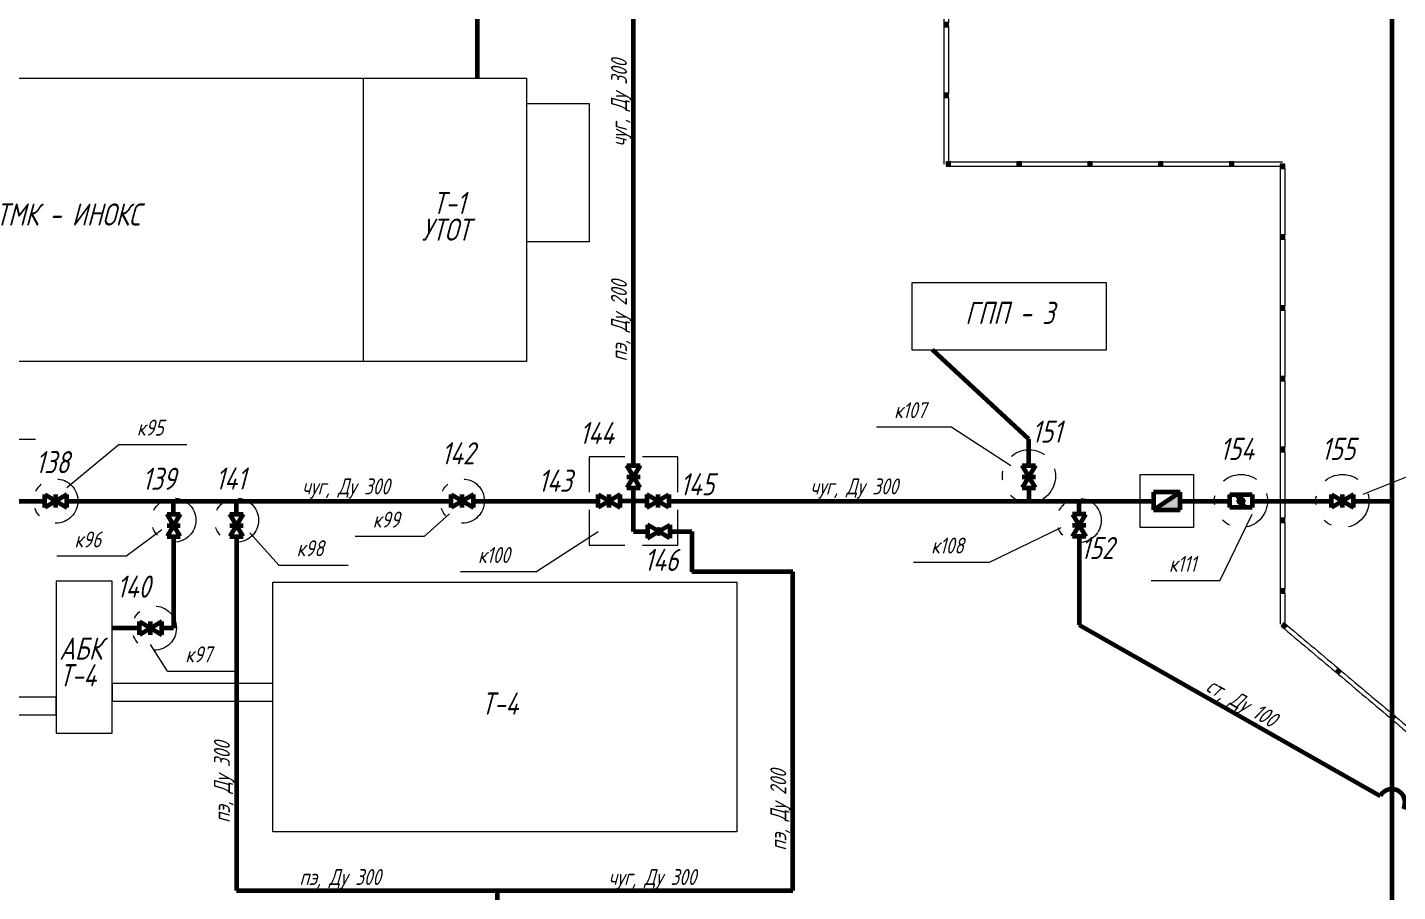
# Model space of a CAD drawing. Header units: millimetres. Extents: x 0 to 841, y 0 to 594.
# Drawn here: x 531.6 to 686.4, y 332.7 to 430.3 of the extents above; entities that cross this region are included whole.
import ezdxf

# ---------------------------------------------------------------- set-up
doc = ezdxf.new("R2010")
doc.units = ezdxf.units.MM
for name, pattern in [('K5LT32769', [0]), ('K5LT_BASIC', [0]), ('K5LT_CHAIN_LINE_WITH_2_POINTS', [12, 4, -2, 1, -2, 1, -2]), ('K5LT_DASHED', [6, 4, -2]), ('K5LT_THIN', [0])]:
    doc.linetypes.add(name, pattern=pattern)
doc.styles.add('KTEXTSTYLE', font='GOST_AU.SHX', dxfattribs={"width": 0.96, "height": 5})

# ---------------------------------------------------------------- blocks, each defined once
blk = doc.blocks.new('T2')
at = {"color": 7, "char_height": 2.5, "attachment_point": 1, "style": 'KTEXTSTYLE'}
for s, insert in [('\\H5.0;\\W1.000;\\Q15;\\Q15;\\W0.965;\\H2.50;АБК', (535.2, 361.41)), ('\\H5.0;\\W1.000;\\Q15;\\Q15;\\W0.965;\\H2.50;Т-4', (535.2, 358.39))]:
    blk.add_mtext(s, dxfattribs=dict(at, insert=insert))
blk = doc.blocks.new('T7')
at = {"color": 7, "char_height": 2.5, "attachment_point": 1, "style": 'KTEXTSTYLE'}
for s, insert in [('\\H5.0;\\W1.000;\\Q15;\\Q15;\\W0.965;\\H2.50; Т-1', (576.15, 411.75)), ('\\H5.0;\\W1.000;\\Q15;\\Q15;\\W0.965;\\H2.50;УТОТ', (576.15, 408.74))]:
    blk.add_mtext(s, dxfattribs=dict(at, insert=insert))
blk = doc.blocks.new('U9')
for points in [[(635.64, 462.4), (635.64, 462.9), (635.14, 462.9), (635.14, 462.4)], [(635.64, 454.4), (635.64, 454.9), (635.14, 454.9), (635.14, 454.4)], [(635.64, 446.4), (635.64, 446.9), (635.14, 446.9), (635.14, 446.4)], [(635.64, 438.4), (635.64, 438.9), (635.14, 438.9), (635.14, 438.4)], [(635.64, 430.4), (635.64, 430.9), (635.14, 430.9), (635.14, 430.4)], [(635.64, 422.4), (635.64, 422.9), (635.14, 422.9), (635.14, 422.4)]]:
    blk.add_hatch(color=7).paths.add_polyline_path(points)
at = {"color": 7, "linetype": 'K5LT32769', "lineweight": 18}
for p, q in [((635.14, 462.9), (635.14, 462.4)), ((635.64, 462.9), (635.14, 462.9)), ((635.64, 462.4), (635.64, 462.9)), ((635.14, 462.4), (635.64, 462.4)), ((635.14, 462.4), (635.14, 461.9)), ((635.14, 461.9), (635.14, 461.4)), ((635.14, 461.4), (635.14, 460.9)), ((635.64, 462.4), (635.64, 461.9)), ((635.64, 461.9), (635.64, 461.4)), ((635.64, 461.4), (635.64, 460.9)), ((635.14, 460.9), (635.14, 460.4)), ((635.14, 460.4), (635.14, 459.9)), ((635.14, 459.9), (635.14, 459.4)), ((635.64, 460.9), (635.64, 460.4)), ((635.64, 460.4), (635.64, 459.9)), ((635.64, 459.9), (635.64, 459.4)), ((635.14, 459.4), (635.14, 458.9)), ((635.14, 458.9), (635.14, 458.4)), ((635.14, 458.4), (635.14, 457.9)), ((635.64, 459.4), (635.64, 458.9)), ((635.64, 458.9), (635.64, 458.4)), ((635.64, 458.4), (635.64, 457.9)), ((635.14, 457.9), (635.14, 457.4)), ((635.14, 457.4), (635.14, 456.9)), ((635.14, 456.9), (635.14, 456.4)), ((635.64, 457.9), (635.64, 457.4)), ((635.64, 457.4), (635.64, 456.9)), ((635.64, 456.9), (635.64, 456.4)), ((635.14, 456.4), (635.14, 455.9)), ((635.14, 455.9), (635.14, 455.4)), ((635.14, 455.4), (635.14, 454.9)), ((635.64, 456.4), (635.64, 455.9)), ((635.64, 455.9), (635.64, 455.4)), ((635.64, 455.4), (635.64, 454.9)), ((635.14, 454.9), (635.14, 454.4)), ((635.64, 454.9), (635.14, 454.9)), ((635.14, 454.4), (635.64, 454.4)), ((635.14, 454.4), (635.14, 453.9)), ((635.14, 453.9), (635.14, 453.4)), ((635.64, 454.4), (635.64, 454.9)), ((635.64, 454.4), (635.64, 453.9)), ((635.64, 453.9), (635.64, 453.4)), ((635.14, 453.4), (635.14, 452.9)), ((635.14, 452.9), (635.14, 452.4)), ((635.14, 452.4), (635.14, 451.9)), ((635.64, 453.4), (635.64, 452.9)), ((635.64, 452.9), (635.64, 452.4)), ((635.64, 452.4), (635.64, 451.9)), ((635.14, 451.9), (635.14, 451.4)), ((635.14, 451.4), (635.14, 450.9)), ((635.14, 450.9), (635.14, 450.4)), ((635.64, 451.9), (635.64, 451.4)), ((635.64, 451.4), (635.64, 450.9)), ((635.64, 450.9), (635.64, 450.4)), ((635.14, 450.4), (635.14, 449.9)), ((635.14, 449.9), (635.14, 449.4)), ((635.14, 449.4), (635.14, 448.9)), ((635.64, 450.4), (635.64, 449.9)), ((635.64, 449.9), (635.64, 449.4)), ((635.64, 449.4), (635.64, 448.9)), ((635.14, 448.9), (635.14, 448.4)), ((635.14, 448.4), (635.14, 447.9)), ((635.14, 447.9), (635.14, 447.4)), ((635.14, 447.4), (635.14, 446.9)), ((635.64, 448.9), (635.64, 448.4)), ((635.64, 448.4), (635.64, 447.9)), ((635.64, 447.9), (635.64, 447.4)), ((635.64, 447.4), (635.64, 446.9)), ((635.14, 446.9), (635.14, 446.4)), ((635.64, 446.9), (635.14, 446.9)), ((635.14, 446.4), (635.64, 446.4)), ((635.14, 446.4), (635.14, 445.9)), ((635.14, 445.9), (635.14, 445.4)), ((635.64, 446.4), (635.64, 446.9)), ((635.64, 446.4), (635.64, 445.9)), ((635.64, 445.9), (635.64, 445.4)), ((635.14, 445.4), (635.14, 444.9)), ((635.14, 444.9), (635.14, 444.4)), ((635.14, 444.4), (635.14, 443.9)), ((635.64, 445.4), (635.64, 444.9)), ((635.64, 444.9), (635.64, 444.4)), ((635.64, 444.4), (635.64, 443.9)), ((635.14, 443.9), (635.14, 443.4)), ((635.14, 443.4), (635.14, 442.9)), ((635.14, 442.9), (635.14, 442.4)), ((635.64, 443.9), (635.64, 443.4)), ((635.64, 443.4), (635.64, 442.9)), ((635.64, 442.9), (635.64, 442.4)), ((635.14, 442.4), (635.14, 441.9)), ((635.14, 441.9), (635.14, 441.4)), ((635.14, 441.4), (635.14, 440.9)), ((635.64, 442.4), (635.64, 441.9)), ((635.64, 441.9), (635.64, 441.4)), ((635.64, 441.4), (635.64, 440.9)), ((635.14, 440.9), (635.14, 440.4)), ((635.14, 440.4), (635.14, 439.9)), ((635.14, 439.9), (635.14, 439.4)), ((635.64, 440.9), (635.64, 440.4)), ((635.64, 440.4), (635.64, 439.9)), ((635.64, 439.9), (635.64, 439.4)), ((635.14, 439.4), (635.14, 438.9)), ((635.14, 438.9), (635.14, 438.4)), ((635.64, 438.9), (635.14, 438.9)), ((635.14, 438.4), (635.64, 438.4)), ((635.14, 438.4), (635.14, 437.9)), ((635.64, 439.4), (635.64, 438.9)), ((635.64, 438.4), (635.64, 438.9)), ((635.64, 438.4), (635.64, 437.9)), ((635.14, 437.9), (635.14, 437.4)), ((635.14, 437.4), (635.14, 436.9)), ((635.14, 436.9), (635.14, 436.4)), ((635.64, 437.9), (635.64, 437.4)), ((635.64, 437.4), (635.64, 436.9)), ((635.64, 436.9), (635.64, 436.4)), ((635.14, 436.4), (635.14, 435.9)), ((635.14, 435.9), (635.14, 435.4)), ((635.14, 435.4), (635.14, 434.9)), ((635.64, 436.4), (635.64, 435.9)), ((635.64, 435.9), (635.64, 435.4)), ((635.64, 435.4), (635.64, 434.9)), ((635.14, 434.9), (635.14, 434.4)), ((635.14, 434.4), (635.14, 433.9)), ((635.14, 433.9), (635.14, 433.4)), ((635.64, 434.9), (635.64, 434.4)), ((635.64, 434.4), (635.64, 433.9)), ((635.64, 433.9), (635.64, 433.4)), ((635.14, 433.4), (635.14, 432.9)), ((635.14, 432.9), (635.14, 432.4)), ((635.14, 432.4), (635.14, 431.9)), ((635.14, 431.9), (635.14, 431.4)), ((635.64, 433.4), (635.64, 432.9)), ((635.64, 432.9), (635.64, 432.4)), ((635.64, 432.4), (635.64, 431.9)), ((635.64, 431.9), (635.64, 431.4)), ((635.14, 431.4), (635.14, 430.9)), ((635.14, 430.9), (635.14, 430.4)), ((635.64, 430.9), (635.14, 430.9)), ((635.14, 430.4), (635.64, 430.4)), ((635.14, 430.4), (635.14, 429.9)), ((635.64, 431.4), (635.64, 430.9)), ((635.64, 430.4), (635.64, 430.9)), ((635.64, 430.4), (635.64, 429.9)), ((635.14, 429.9), (635.14, 429.4)), ((635.14, 429.4), (635.14, 428.9)), ((635.14, 428.9), (635.14, 428.4)), ((635.64, 429.9), (635.64, 429.4)), ((635.64, 429.4), (635.64, 428.9)), ((635.64, 428.9), (635.64, 428.4)), ((635.14, 428.4), (635.14, 427.9)), ((635.14, 427.9), (635.14, 427.4)), ((635.14, 427.4), (635.14, 426.9)), ((635.64, 428.4), (635.64, 427.9)), ((635.64, 427.9), (635.64, 427.4)), ((635.64, 427.4), (635.64, 426.9)), ((635.14, 426.9), (635.14, 426.4)), ((635.14, 426.4), (635.14, 425.9)), ((635.14, 425.9), (635.14, 425.4)), ((635.64, 426.9), (635.64, 426.4)), ((635.64, 426.4), (635.64, 425.9)), ((635.64, 425.9), (635.64, 425.4)), ((635.14, 425.4), (635.14, 424.9)), ((635.14, 424.9), (635.14, 424.4)), ((635.14, 424.4), (635.14, 423.9)), ((635.64, 425.4), (635.64, 424.9)), ((635.64, 424.9), (635.64, 424.4)), ((635.64, 424.4), (635.64, 423.9)), ((635.14, 423.9), (635.14, 423.4)), ((635.14, 423.4), (635.14, 422.9)), ((635.14, 422.9), (635.14, 422.4)), ((635.64, 422.9), (635.14, 422.9)), ((635.64, 423.9), (635.64, 423.4)), ((635.64, 423.4), (635.64, 422.9)), ((635.64, 422.4), (635.64, 422.9)), ((635.14, 422.4), (635.64, 422.4)), ((635.14, 422.4), (635.14, 421.9)), ((635.14, 421.9), (635.14, 421.4)), ((635.14, 421.4), (635.14, 420.9)), ((635.64, 422.4), (635.64, 421.9)), ((635.64, 421.9), (635.64, 421.4)), ((635.64, 421.4), (635.64, 420.9)), ((635.14, 420.9), (635.14, 420.4)), ((635.14, 420.4), (635.14, 419.9)), ((635.14, 419.9), (635.14, 419.4)), ((635.64, 420.9), (635.64, 420.4)), ((635.64, 420.4), (635.64, 419.9)), ((635.64, 419.9), (635.64, 419.4)), ((635.14, 419.4), (635.14, 418.9)), ((635.14, 418.9), (635.14, 418.4)), ((635.14, 418.4), (635.14, 417.9)), ((635.64, 419.4), (635.64, 418.9)), ((635.64, 418.9), (635.64, 418.4)), ((635.64, 418.4), (635.64, 417.9)), ((635.14, 417.9), (635.14, 417.4)), ((635.14, 417.4), (635.14, 416.9)), ((635.14, 416.9), (635.14, 416.4)), ((635.64, 417.9), (635.64, 417.4)), ((635.64, 417.4), (635.64, 416.9)), ((635.64, 416.9), (635.64, 416.4)), ((635.14, 416.4), (635.14, 415.9)), ((635.14, 415.9), (635.14, 415.4)), ((635.14, 415.4), (635.14, 414.9)), ((635.64, 416.4), (635.64, 415.9)), ((635.64, 415.9), (635.64, 415.4)), ((635.64, 415.4), (635.64, 414.9))]:
    blk.add_line(p, q, dxfattribs=at)
blk = doc.blocks.new('U10')
for points in [[(635.89, 414.65), (635.89, 415.15), (635.39, 415.15), (635.39, 414.65)], [(643.89, 414.65), (643.89, 415.15), (643.39, 415.15), (643.39, 414.65)], [(651.89, 414.65), (651.89, 415.15), (651.39, 415.15), (651.39, 414.65)], [(659.89, 414.65), (659.89, 415.15), (659.39, 415.15), (659.39, 414.65)], [(667.89, 414.65), (667.89, 415.15), (667.39, 415.15), (667.39, 414.65)]]:
    blk.add_hatch(color=7).paths.add_polyline_path(points)
at = {"color": 7, "linetype": 'K5LT32769', "lineweight": 18}
for p, q in [((635.89, 415.15), (635.39, 415.15)), ((635.39, 415.15), (635.39, 414.65)), ((635.89, 414.65), (635.89, 415.15)), ((635.89, 415.15), (636.39, 415.15)), ((636.39, 415.15), (636.89, 415.15)), ((636.89, 415.15), (637.39, 415.15)), ((637.39, 415.15), (637.89, 415.15)), ((637.89, 415.15), (638.39, 415.15)), ((638.39, 415.15), (638.89, 415.15)), ((638.89, 415.15), (639.39, 415.15)), ((639.39, 415.15), (639.89, 415.15)), ((639.89, 415.15), (640.39, 415.15)), ((640.39, 415.15), (640.89, 415.15)), ((640.89, 415.15), (641.39, 415.15)), ((641.39, 415.15), (641.89, 415.15)), ((641.89, 415.15), (642.39, 415.15)), ((642.39, 415.15), (642.89, 415.15)), ((642.89, 415.15), (643.39, 415.15)), ((643.89, 415.15), (643.39, 415.15)), ((643.39, 415.15), (643.39, 414.65)), ((643.89, 414.65), (643.89, 415.15)), ((643.89, 415.15), (644.39, 415.15)), ((644.39, 415.15), (644.89, 415.15)), ((644.89, 415.15), (645.39, 415.15)), ((645.39, 415.15), (645.89, 415.15)), ((645.89, 415.15), (646.39, 415.15)), ((646.39, 415.15), (646.89, 415.15)), ((646.89, 415.15), (647.39, 415.15)), ((647.39, 415.15), (647.89, 415.15)), ((647.89, 415.15), (648.39, 415.15)), ((648.39, 415.15), (648.89, 415.15)), ((648.89, 415.15), (649.39, 415.15)), ((649.39, 415.15), (649.89, 415.15)), ((649.89, 415.15), (650.39, 415.15)), ((650.39, 415.15), (650.89, 415.15)), ((650.89, 415.15), (651.39, 415.15)), ((651.89, 415.15), (651.39, 415.15)), ((651.39, 415.15), (651.39, 414.65)), ((651.89, 414.65), (651.89, 415.15)), ((651.89, 415.15), (652.39, 415.15)), ((652.39, 415.15), (652.89, 415.15)), ((652.89, 415.15), (653.39, 415.15)), ((653.39, 415.15), (653.89, 415.15)), ((653.89, 415.15), (654.39, 415.15)), ((654.39, 415.15), (654.89, 415.15)), ((654.89, 415.15), (655.39, 415.15)), ((655.39, 415.15), (655.89, 415.15)), ((655.89, 415.15), (656.39, 415.15)), ((656.39, 415.15), (656.89, 415.15)), ((656.89, 415.15), (657.39, 415.15)), ((657.39, 415.15), (657.89, 415.15)), ((657.89, 415.15), (658.39, 415.15)), ((658.39, 415.15), (658.89, 415.15)), ((658.89, 415.15), (659.39, 415.15)), ((659.89, 415.15), (659.39, 415.15)), ((659.39, 415.15), (659.39, 414.65)), ((659.89, 414.65), (659.89, 415.15)), ((659.89, 415.15), (660.39, 415.15)), ((660.39, 415.15), (660.89, 415.15)), ((660.89, 415.15), (661.39, 415.15)), ((661.39, 415.15), (661.89, 415.15)), ((661.89, 415.15), (662.39, 415.15)), ((662.39, 415.15), (662.89, 415.15)), ((662.89, 415.15), (663.39, 415.15)), ((663.39, 415.15), (663.89, 415.15)), ((663.89, 415.15), (664.39, 415.15)), ((664.39, 415.15), (664.89, 415.15)), ((664.89, 415.15), (665.39, 415.15)), ((665.39, 415.15), (665.89, 415.15)), ((665.89, 415.15), (666.39, 415.15)), ((666.39, 415.15), (666.89, 415.15)), ((666.89, 415.15), (667.39, 415.15)), ((667.89, 415.15), (667.39, 415.15)), ((667.39, 415.15), (667.39, 414.65)), ((667.89, 414.65), (667.89, 415.15)), ((667.89, 415.15), (668.39, 415.15)), ((668.39, 415.15), (668.89, 415.15)), ((668.89, 415.15), (669.39, 415.15)), ((669.39, 415.15), (669.89, 415.15)), ((669.89, 415.15), (670.39, 415.15)), ((670.39, 415.15), (670.89, 415.15)), ((670.89, 415.15), (671.39, 415.15)), ((671.39, 415.15), (671.89, 415.15)), ((671.89, 415.15), (672.39, 415.15)), ((672.39, 415.15), (672.89, 415.15)), ((672.89, 415.15), (673.39, 415.15)), ((635.39, 414.65), (635.89, 414.65)), ((635.89, 414.65), (636.39, 414.65)), ((636.39, 414.65), (636.89, 414.65)), ((636.89, 414.65), (637.39, 414.65)), ((637.39, 414.65), (637.89, 414.65)), ((637.89, 414.65), (638.39, 414.65)), ((638.39, 414.65), (638.89, 414.65)), ((638.89, 414.65), (639.39, 414.65)), ((639.39, 414.65), (639.89, 414.65)), ((639.89, 414.65), (640.39, 414.65)), ((640.39, 414.65), (640.89, 414.65)), ((640.89, 414.65), (641.39, 414.65)), ((641.39, 414.65), (641.89, 414.65)), ((641.89, 414.65), (642.39, 414.65)), ((642.39, 414.65), (642.89, 414.65)), ((642.89, 414.65), (643.39, 414.65)), ((643.39, 414.65), (643.89, 414.65)), ((643.89, 414.65), (644.39, 414.65)), ((644.39, 414.65), (644.89, 414.65)), ((644.89, 414.65), (645.39, 414.65)), ((645.39, 414.65), (645.89, 414.65)), ((645.89, 414.65), (646.39, 414.65)), ((646.39, 414.65), (646.89, 414.65)), ((646.89, 414.65), (647.39, 414.65)), ((647.39, 414.65), (647.89, 414.65)), ((647.89, 414.65), (648.39, 414.65)), ((648.39, 414.65), (648.89, 414.65)), ((648.89, 414.65), (649.39, 414.65)), ((649.39, 414.65), (649.89, 414.65)), ((649.89, 414.65), (650.39, 414.65)), ((650.39, 414.65), (650.89, 414.65)), ((650.89, 414.65), (651.39, 414.65)), ((651.39, 414.65), (651.89, 414.65)), ((651.89, 414.65), (652.39, 414.65)), ((652.39, 414.65), (652.89, 414.65)), ((652.89, 414.65), (653.39, 414.65)), ((653.39, 414.65), (653.89, 414.65)), ((653.89, 414.65), (654.39, 414.65)), ((654.39, 414.65), (654.89, 414.65)), ((654.89, 414.65), (655.39, 414.65)), ((655.39, 414.65), (655.89, 414.65)), ((655.89, 414.65), (656.39, 414.65)), ((656.39, 414.65), (656.89, 414.65)), ((656.89, 414.65), (657.39, 414.65)), ((657.39, 414.65), (657.89, 414.65)), ((657.89, 414.65), (658.39, 414.65)), ((658.39, 414.65), (658.89, 414.65)), ((658.89, 414.65), (659.39, 414.65)), ((659.39, 414.65), (659.89, 414.65)), ((659.89, 414.65), (660.39, 414.65)), ((660.39, 414.65), (660.89, 414.65)), ((660.89, 414.65), (661.39, 414.65)), ((661.39, 414.65), (661.89, 414.65)), ((661.89, 414.65), (662.39, 414.65)), ((662.39, 414.65), (662.89, 414.65)), ((662.89, 414.65), (663.39, 414.65)), ((663.39, 414.65), (663.89, 414.65)), ((663.89, 414.65), (664.39, 414.65)), ((664.39, 414.65), (664.89, 414.65)), ((664.89, 414.65), (665.39, 414.65)), ((665.39, 414.65), (665.89, 414.65)), ((665.89, 414.65), (666.39, 414.65)), ((666.39, 414.65), (666.89, 414.65)), ((666.89, 414.65), (667.39, 414.65)), ((667.39, 414.65), (667.89, 414.65)), ((667.89, 414.65), (668.39, 414.65)), ((668.39, 414.65), (668.89, 414.65)), ((668.89, 414.65), (669.39, 414.65)), ((669.39, 414.65), (669.89, 414.65)), ((669.89, 414.65), (670.39, 414.65)), ((670.39, 414.65), (670.89, 414.65)), ((670.89, 414.65), (671.39, 414.65)), ((671.39, 414.65), (671.89, 414.65)), ((671.89, 414.65), (672.39, 414.65)), ((672.39, 414.65), (672.89, 414.65)), ((672.89, 414.65), (673.39, 414.65))]:
    blk.add_line(p, q, dxfattribs=at)
blk = doc.blocks.new('U11')
for points in [[(673.64, 414.4), (673.64, 414.9), (673.14, 414.9), (673.14, 414.4)], [(673.64, 406.4), (673.64, 406.9), (673.14, 406.9), (673.14, 406.4)], [(673.64, 398.4), (673.64, 398.9), (673.14, 398.9), (673.14, 398.4)], [(673.64, 390.4), (673.64, 390.9), (673.14, 390.9), (673.14, 390.4)], [(673.64, 382.4), (673.64, 382.9), (673.14, 382.9), (673.14, 382.4)], [(673.64, 374.4), (673.64, 374.9), (673.14, 374.9), (673.14, 374.4)], [(673.64, 366.4), (673.64, 366.9), (673.14, 366.9), (673.14, 366.4)]]:
    blk.add_hatch(color=7).paths.add_polyline_path(points)
at = {"color": 7, "linetype": 'K5LT32769', "lineweight": 18}
for p, q in [((673.14, 414.9), (673.14, 414.4)), ((673.64, 414.9), (673.14, 414.9)), ((673.64, 414.4), (673.64, 414.9)), ((673.14, 414.4), (673.64, 414.4)), ((673.14, 414.4), (673.14, 413.9)), ((673.14, 413.9), (673.14, 413.4)), ((673.14, 413.4), (673.14, 412.9)), ((673.64, 414.4), (673.64, 413.9)), ((673.64, 413.9), (673.64, 413.4)), ((673.64, 413.4), (673.64, 412.9)), ((673.14, 412.9), (673.14, 412.4)), ((673.14, 412.4), (673.14, 411.9)), ((673.14, 411.9), (673.14, 411.4)), ((673.64, 412.9), (673.64, 412.4)), ((673.64, 412.4), (673.64, 411.9)), ((673.64, 411.9), (673.64, 411.4)), ((673.14, 411.4), (673.14, 410.9)), ((673.14, 410.9), (673.14, 410.4)), ((673.14, 410.4), (673.14, 409.9)), ((673.64, 411.4), (673.64, 410.9)), ((673.64, 410.9), (673.64, 410.4)), ((673.64, 410.4), (673.64, 409.9)), ((673.14, 409.9), (673.14, 409.4)), ((673.14, 409.4), (673.14, 408.9)), ((673.14, 408.9), (673.14, 408.4)), ((673.64, 409.9), (673.64, 409.4)), ((673.64, 409.4), (673.64, 408.9)), ((673.64, 408.9), (673.64, 408.4)), ((673.14, 408.4), (673.14, 407.9)), ((673.14, 407.9), (673.14, 407.4)), ((673.14, 407.4), (673.14, 406.9)), ((673.64, 408.4), (673.64, 407.9)), ((673.64, 407.9), (673.64, 407.4)), ((673.64, 407.4), (673.64, 406.9)), ((673.14, 406.9), (673.14, 406.4)), ((673.64, 406.9), (673.14, 406.9)), ((673.14, 406.4), (673.64, 406.4)), ((673.14, 406.4), (673.14, 405.9)), ((673.14, 405.9), (673.14, 405.4)), ((673.64, 406.4), (673.64, 406.9)), ((673.64, 406.4), (673.64, 405.9)), ((673.64, 405.9), (673.64, 405.4)), ((673.14, 405.4), (673.14, 404.9)), ((673.14, 404.9), (673.14, 404.4)), ((673.14, 404.4), (673.14, 403.9)), ((673.64, 405.4), (673.64, 404.9)), ((673.64, 404.9), (673.64, 404.4)), ((673.64, 404.4), (673.64, 403.9)), ((673.14, 403.9), (673.14, 403.4)), ((673.14, 403.4), (673.14, 402.9)), ((673.14, 402.9), (673.14, 402.4)), ((673.64, 403.9), (673.64, 403.4)), ((673.64, 403.4), (673.64, 402.9)), ((673.64, 402.9), (673.64, 402.4)), ((673.14, 402.4), (673.14, 401.9)), ((673.14, 401.9), (673.14, 401.4)), ((673.14, 401.4), (673.14, 400.9)), ((673.64, 402.4), (673.64, 401.9)), ((673.64, 401.9), (673.64, 401.4)), ((673.64, 401.4), (673.64, 400.9)), ((673.14, 400.9), (673.14, 400.4)), ((673.14, 400.4), (673.14, 399.9)), ((673.14, 399.9), (673.14, 399.4)), ((673.14, 399.4), (673.14, 398.9)), ((673.64, 400.9), (673.64, 400.4)), ((673.64, 400.4), (673.64, 399.9)), ((673.64, 399.9), (673.64, 399.4)), ((673.64, 399.4), (673.64, 398.9)), ((673.14, 398.9), (673.14, 398.4)), ((673.64, 398.9), (673.14, 398.9)), ((673.14, 398.4), (673.64, 398.4)), ((673.14, 398.4), (673.14, 397.9)), ((673.14, 397.9), (673.14, 397.4)), ((673.64, 398.4), (673.64, 398.9)), ((673.64, 398.4), (673.64, 397.9)), ((673.64, 397.9), (673.64, 397.4)), ((673.14, 397.4), (673.14, 396.9)), ((673.14, 396.9), (673.14, 396.4)), ((673.14, 396.4), (673.14, 395.9)), ((673.64, 397.4), (673.64, 396.9)), ((673.64, 396.9), (673.64, 396.4)), ((673.64, 396.4), (673.64, 395.9)), ((673.14, 395.9), (673.14, 395.4)), ((673.14, 395.4), (673.14, 394.9)), ((673.14, 394.9), (673.14, 394.4)), ((673.64, 395.9), (673.64, 395.4)), ((673.64, 395.4), (673.64, 394.9)), ((673.64, 394.9), (673.64, 394.4)), ((673.14, 394.4), (673.14, 393.9)), ((673.14, 393.9), (673.14, 393.4)), ((673.14, 393.4), (673.14, 392.9)), ((673.64, 394.4), (673.64, 393.9)), ((673.64, 393.9), (673.64, 393.4)), ((673.64, 393.4), (673.64, 392.9)), ((673.14, 392.9), (673.14, 392.4)), ((673.14, 392.4), (673.14, 391.9)), ((673.14, 391.9), (673.14, 391.4)), ((673.64, 392.9), (673.64, 392.4)), ((673.64, 392.4), (673.64, 391.9)), ((673.64, 391.9), (673.64, 391.4)), ((673.14, 391.4), (673.14, 390.9)), ((673.14, 390.9), (673.14, 390.4)), ((673.64, 390.9), (673.14, 390.9)), ((673.14, 390.4), (673.64, 390.4)), ((673.14, 390.4), (673.14, 389.9)), ((673.64, 391.4), (673.64, 390.9)), ((673.64, 390.4), (673.64, 390.9)), ((673.64, 390.4), (673.64, 389.9)), ((673.14, 389.9), (673.14, 389.4)), ((673.14, 389.4), (673.14, 388.9)), ((673.14, 388.9), (673.14, 388.4)), ((673.64, 389.9), (673.64, 389.4)), ((673.64, 389.4), (673.64, 388.9)), ((673.64, 388.9), (673.64, 388.4)), ((673.14, 388.4), (673.14, 387.9)), ((673.14, 387.9), (673.14, 387.4)), ((673.14, 387.4), (673.14, 386.9)), ((673.64, 388.4), (673.64, 387.9)), ((673.64, 387.9), (673.64, 387.4)), ((673.64, 387.4), (673.64, 386.9)), ((673.14, 386.9), (673.14, 386.4)), ((673.14, 386.4), (673.14, 385.9)), ((673.14, 385.9), (673.14, 385.4)), ((673.64, 386.9), (673.64, 386.4)), ((673.64, 386.4), (673.64, 385.9)), ((673.64, 385.9), (673.64, 385.4)), ((673.14, 385.4), (673.14, 384.9)), ((673.14, 384.9), (673.14, 384.4)), ((673.14, 384.4), (673.14, 383.9)), ((673.64, 385.4), (673.64, 384.9)), ((673.64, 384.9), (673.64, 384.4)), ((673.64, 384.4), (673.64, 383.9)), ((673.14, 383.9), (673.14, 383.4)), ((673.14, 383.4), (673.14, 382.9)), ((673.14, 382.9), (673.14, 382.4)), ((673.64, 382.9), (673.14, 382.9)), ((673.14, 382.4), (673.64, 382.4)), ((673.14, 382.4), (673.14, 381.9)), ((673.64, 383.9), (673.64, 383.4)), ((673.64, 383.4), (673.64, 382.9)), ((673.64, 382.4), (673.64, 382.9)), ((673.64, 382.4), (673.64, 381.9)), ((673.14, 381.9), (673.14, 381.4)), ((673.14, 381.4), (673.14, 380.9)), ((673.14, 380.9), (673.14, 380.4)), ((673.64, 381.9), (673.64, 381.4)), ((673.64, 381.4), (673.64, 380.9)), ((673.64, 380.9), (673.64, 380.4)), ((673.14, 380.4), (673.14, 379.9)), ((673.14, 379.9), (673.14, 379.4)), ((673.14, 379.4), (673.14, 378.9)), ((673.64, 380.4), (673.64, 379.9)), ((673.64, 379.9), (673.64, 379.4)), ((673.64, 379.4), (673.64, 378.9)), ((673.14, 378.9), (673.14, 378.4)), ((673.14, 378.4), (673.14, 377.9)), ((673.14, 377.9), (673.14, 377.4)), ((673.64, 378.9), (673.64, 378.4)), ((673.64, 378.4), (673.64, 377.9)), ((673.64, 377.9), (673.64, 377.4)), ((673.14, 377.4), (673.14, 376.9)), ((673.14, 376.9), (673.14, 376.4)), ((673.14, 376.4), (673.14, 375.9)), ((673.64, 377.4), (673.64, 376.9)), ((673.64, 376.9), (673.64, 376.4)), ((673.64, 376.4), (673.64, 375.9)), ((673.14, 375.9), (673.14, 375.4)), ((673.14, 375.4), (673.14, 374.9)), ((673.14, 374.9), (673.14, 374.4)), ((673.64, 374.9), (673.14, 374.9)), ((673.64, 375.9), (673.64, 375.4)), ((673.64, 375.4), (673.64, 374.9)), ((673.64, 374.4), (673.64, 374.9)), ((673.14, 374.4), (673.64, 374.4)), ((673.14, 374.4), (673.14, 373.9)), ((673.14, 373.9), (673.14, 373.4)), ((673.14, 373.4), (673.14, 372.9)), ((673.64, 374.4), (673.64, 373.9)), ((673.64, 373.9), (673.64, 373.4)), ((673.64, 373.4), (673.64, 372.9)), ((673.14, 372.9), (673.14, 372.4)), ((673.14, 372.4), (673.14, 371.9)), ((673.14, 371.9), (673.14, 371.4)), ((673.64, 372.9), (673.64, 372.4)), ((673.64, 372.4), (673.64, 371.9)), ((673.64, 371.9), (673.64, 371.4)), ((673.14, 371.4), (673.14, 370.9)), ((673.14, 370.9), (673.14, 370.4)), ((673.14, 370.4), (673.14, 369.9)), ((673.64, 371.4), (673.64, 370.9)), ((673.64, 370.9), (673.64, 370.4)), ((673.64, 370.4), (673.64, 369.9)), ((673.14, 369.9), (673.14, 369.4)), ((673.14, 369.4), (673.14, 368.9)), ((673.14, 368.9), (673.14, 368.4)), ((673.64, 369.9), (673.64, 369.4)), ((673.64, 369.4), (673.64, 368.9)), ((673.64, 368.9), (673.64, 368.4)), ((673.14, 368.4), (673.14, 367.9)), ((673.14, 367.9), (673.14, 367.4)), ((673.14, 367.4), (673.14, 366.9)), ((673.14, 366.9), (673.14, 366.4)), ((673.64, 366.9), (673.14, 366.9)), ((673.64, 368.4), (673.64, 367.9)), ((673.64, 367.9), (673.64, 367.4)), ((673.64, 367.4), (673.64, 366.9)), ((673.64, 366.4), (673.64, 366.9)), ((673.14, 366.4), (673.64, 366.4)), ((673.14, 366.4), (673.14, 365.9)), ((673.14, 365.9), (673.14, 365.4)), ((673.14, 365.4), (673.14, 364.9)), ((673.64, 366.4), (673.64, 365.9)), ((673.64, 365.9), (673.64, 365.4)), ((673.64, 365.4), (673.64, 364.9)), ((673.14, 364.9), (673.14, 364.4)), ((673.14, 364.4), (673.14, 363.9)), ((673.14, 363.9), (673.14, 363.4)), ((673.64, 364.9), (673.64, 364.4)), ((673.64, 364.4), (673.64, 363.9)), ((673.64, 363.9), (673.64, 363.4)), ((673.14, 363.4), (673.14, 362.9)), ((673.64, 363.4), (673.64, 362.9))]:
    blk.add_line(p, q, dxfattribs=at)
blk = doc.blocks.new('U12')
for points in [[(673.61, 362.38), (673.93, 362.77), (673.55, 363.09), (673.23, 362.7)], [(679.73, 357.23), (680.05, 357.61), (679.67, 357.94), (679.35, 357.55)], [(685.85, 352.08), (686.18, 352.46), (685.79, 352.78), (685.47, 352.4)], [(691.97, 346.93), (692.3, 347.31), (691.91, 347.63), (691.59, 347.25)]]:
    blk.add_hatch(color=7).paths.add_polyline_path(points)
at = {"color": 7, "linetype": 'K5LT32769', "lineweight": 18}
for p, q in [((673.55, 363.09), (673.23, 362.7)), ((673.23, 362.7), (673.61, 362.38)), ((673.93, 362.77), (673.55, 363.09)), ((673.61, 362.38), (673.93, 362.77)), ((673.61, 362.38), (673.99, 362.06)), ((673.93, 362.77), (674.32, 362.44)), ((674.32, 362.44), (674.7, 362.12)), ((673.99, 362.06), (674.38, 361.74)), ((674.38, 361.74), (674.76, 361.42)), ((674.7, 362.12), (675.08, 361.8)), ((674.76, 361.42), (675.14, 361.09)), ((675.08, 361.8), (675.46, 361.48)), ((675.14, 361.09), (675.52, 360.77)), ((675.46, 361.48), (675.85, 361.16)), ((675.52, 360.77), (675.91, 360.45)), ((675.85, 361.16), (676.23, 360.83)), ((676.23, 360.83), (676.61, 360.51)), ((675.91, 360.45), (676.29, 360.13)), ((676.29, 360.13), (676.67, 359.81)), ((676.61, 360.51), (676.99, 360.19)), ((676.67, 359.81), (677.05, 359.49)), ((676.99, 360.19), (677.38, 359.87)), ((677.05, 359.49), (677.44, 359.16)), ((677.38, 359.87), (677.76, 359.55)), ((677.44, 359.16), (677.82, 358.84)), ((677.76, 359.55), (678.14, 359.22)), ((678.14, 359.22), (678.52, 358.9)), ((677.82, 358.84), (678.2, 358.52)), ((678.2, 358.52), (678.59, 358.2)), ((678.52, 358.9), (678.91, 358.58)), ((678.59, 358.2), (678.97, 357.88)), ((678.91, 358.58), (679.29, 358.26)), ((678.97, 357.88), (679.35, 357.55)), ((679.29, 358.26), (679.67, 357.94)), ((679.67, 357.94), (679.35, 357.55)), ((680.05, 357.61), (679.67, 357.94)), ((679.73, 357.23), (680.05, 357.61)), ((680.05, 357.61), (680.44, 357.29)), ((679.35, 357.55), (679.73, 357.23)), ((679.73, 357.23), (680.12, 356.91)), ((680.12, 356.91), (680.5, 356.59)), ((680.44, 357.29), (680.82, 356.97)), ((680.5, 356.59), (680.88, 356.27)), ((680.82, 356.97), (681.2, 356.65)), ((680.88, 356.27), (681.26, 355.94)), ((681.2, 356.65), (681.58, 356.33)), ((681.58, 356.33), (681.97, 356)), ((681.26, 355.94), (681.65, 355.62)), ((681.65, 355.62), (682.03, 355.3)), ((681.97, 356), (682.35, 355.68)), ((682.03, 355.3), (682.41, 354.98)), ((682.35, 355.68), (682.73, 355.36)), ((682.41, 354.98), (682.79, 354.66)), ((682.73, 355.36), (683.12, 355.04)), ((682.79, 354.66), (683.18, 354.33)), ((683.12, 355.04), (683.5, 354.72)), ((683.5, 354.72), (683.88, 354.39)), ((683.18, 354.33), (683.56, 354.01)), ((683.56, 354.01), (683.94, 353.69)), ((683.88, 354.39), (684.26, 354.07)), ((683.94, 353.69), (684.32, 353.37)), ((684.26, 354.07), (684.65, 353.75)), ((684.32, 353.37), (684.71, 353.05)), ((684.65, 353.75), (685.03, 353.43)), ((684.71, 353.05), (685.09, 352.72)), ((685.03, 353.43), (685.41, 353.11)), ((685.41, 353.11), (685.79, 352.78)), ((685.09, 352.72), (685.47, 352.4)), ((685.79, 352.78), (685.47, 352.4)), ((685.47, 352.4), (685.85, 352.08)), ((686.18, 352.46), (685.79, 352.78)), ((685.85, 352.08), (686.18, 352.46)), ((685.85, 352.08), (686.24, 351.76)), ((686.18, 352.46), (686.56, 352.14)), ((686.24, 351.76), (686.62, 351.44)), ((686.56, 352.14), (686.94, 351.82)), ((686.62, 351.44), (687, 351.11)), ((686.94, 351.82), (687.32, 351.5)), ((687.32, 351.5), (687.71, 351.18)), ((687, 351.11), (687.38, 350.79)), ((687.38, 350.79), (687.77, 350.47)), ((687.71, 351.18), (688.09, 350.85)), ((687.77, 350.47), (688.15, 350.15)), ((688.09, 350.85), (688.47, 350.53)), ((688.15, 350.15), (688.53, 349.83)), ((688.47, 350.53), (688.85, 350.21)), ((688.85, 350.21), (689.24, 349.89)), ((689.24, 349.89), (689.62, 349.57)), ((688.53, 349.83), (688.91, 349.5)), ((688.91, 349.5), (689.3, 349.18)), ((689.3, 349.18), (689.68, 348.86)), ((689.62, 349.57), (690, 349.24)), ((689.68, 348.86), (690.06, 348.54)), ((690, 349.24), (690.38, 348.92)), ((690.06, 348.54), (690.44, 348.22)), ((690.38, 348.92), (690.77, 348.6)), ((690.77, 348.6), (691.15, 348.28)), ((690.44, 348.22), (690.83, 347.89)), ((690.83, 347.89), (691.21, 347.57)), ((691.15, 348.28), (691.53, 347.96)), ((691.21, 347.57), (691.59, 347.25)), ((691.53, 347.96), (691.91, 347.63)), ((691.91, 347.63), (691.59, 347.25)), ((691.59, 347.25), (691.97, 346.93)), ((692.3, 347.31), (691.91, 347.63)), ((691.97, 346.93), (692.3, 347.31)), ((691.97, 346.93), (692.36, 346.61)), ((692.3, 347.31), (692.68, 346.99)), ((692.68, 346.99), (693.06, 346.67)), ((692.36, 346.61), (692.74, 346.29)), ((692.74, 346.29), (693.12, 345.96)), ((693.06, 346.67), (693.44, 346.35)), ((693.12, 345.96), (693.5, 345.64)), ((693.44, 346.35), (693.83, 346.02)), ((693.5, 345.64), (693.89, 345.32)), ((693.83, 346.02), (694.21, 345.7)), ((693.89, 345.32), (694.27, 345)), ((694.21, 345.7), (694.59, 345.38)), ((694.59, 345.38), (694.97, 345.06)), ((694.27, 345), (694.65, 344.68)), ((694.65, 344.68), (695.03, 344.35)), ((694.97, 345.06), (695.36, 344.74)), ((695.03, 344.35), (695.42, 344.03)), ((695.36, 344.74), (695.74, 344.41))]:
    blk.add_line(p, q, dxfattribs=at)
blk = doc.blocks.new('U173')
at = {"color": 7, "linetype": 'K5LT_THIN', "lineweight": 18, "true_color": 0xffffff}
for q in [(522.35, 377.18), (532.51, 383.8)]:
    blk.add_line((524.85, 383.8), q, dxfattribs=at)
at = {"color": 7, "insert": (526.85, 386.6), "char_height": 1.8, "attachment_point": 1, "style": 'KTEXTSTYLE'}
blk.add_mtext('\\H5.0;\\W1.000;\\Q15;\\Q15;\\W0.965;\\H1.80;к93', dxfattribs=at)
blk = doc.blocks.new('U175')
at = {"color": 7, "linetype": 'K5LT_THIN', "lineweight": 18, "true_color": 0xffffff}
for q in [(536.05, 378.33), (549.62, 383.22)]:
    blk.add_line((541.97, 383.22), q, dxfattribs=at)
at = {"color": 7, "insert": (543.97, 386.02), "char_height": 1.8, "attachment_point": 1, "style": 'KTEXTSTYLE'}
blk.add_mtext('\\H5.0;\\W1.000;\\Q15;\\Q15;\\W0.965;\\H1.80;к95', dxfattribs=at)
blk = doc.blocks.new('U176')
at = {"color": 7, "linetype": 'K5LT_THIN', "lineweight": 18, "true_color": 0xffffff}
for q in [(546.77, 373.62), (534.92, 370.59)]:
    blk.add_line((542.71, 370.59), q, dxfattribs=at)
at = {"color": 7, "insert": (536.92, 373.39), "char_height": 1.8, "attachment_point": 1, "style": 'KTEXTSTYLE'}
blk.add_mtext('\\H5.0;\\W1.000;\\Q15;\\Q15;\\W0.965;\\H1.80;к96', dxfattribs=at)
blk = doc.blocks.new('U177')
at = {"color": 7, "linetype": 'K5LT_THIN', "lineweight": 18, "true_color": 0xffffff}
for q in [(545.52, 360.62), (555.24, 357.61)]:
    blk.add_line((547.44, 357.61), q, dxfattribs=at)
at = {"color": 7, "insert": (549.44, 360.41), "char_height": 1.8, "attachment_point": 1, "style": 'KTEXTSTYLE'}
blk.add_mtext('\\H5.0;\\W1.000;\\Q15;\\Q15;\\W0.965;\\H1.80;к97', dxfattribs=at)
blk = doc.blocks.new('U178')
at = {"color": 7, "linetype": 'K5LT_THIN', "lineweight": 18, "true_color": 0xffffff}
for q in [(556.72, 373.23), (567.82, 369.59)]:
    blk.add_line((560.02, 369.59), q, dxfattribs=at)
at = {"color": 7, "insert": (562.02, 372.39), "char_height": 1.8, "attachment_point": 1, "style": 'KTEXTSTYLE'}
blk.add_mtext('\\H5.0;\\W1.000;\\Q15;\\Q15;\\W0.965;\\H1.80;к98', dxfattribs=at)
blk = doc.blocks.new('U179')
at = {"color": 7, "linetype": 'K5LT_THIN', "lineweight": 18, "true_color": 0xffffff}
for q in [(579.28, 375.37), (568.62, 372.83)]:
    blk.add_line((576.42, 372.83), q, dxfattribs=at)
at = {"color": 7, "insert": (570.62, 375.63), "char_height": 1.8, "attachment_point": 1, "style": 'KTEXTSTYLE'}
blk.add_mtext('\\H5.0;\\W1.000;\\Q15;\\Q15;\\W0.965;\\H1.80;к99', dxfattribs=at)
blk = doc.blocks.new('U180')
at = {"color": 7, "linetype": 'K5LT_THIN', "lineweight": 18, "true_color": 0xffffff}
for q in [(596.08, 373.39), (580.51, 368.83)]:
    blk.add_line((589.03, 368.83), q, dxfattribs=at)
at = {"color": 7, "insert": (582.51, 371.63), "char_height": 1.8, "attachment_point": 1, "style": 'KTEXTSTYLE'}
blk.add_mtext('\\H5.0;\\W1.000;\\Q15;\\Q15;\\W0.965;\\H1.80;к100', dxfattribs=at)
blk = doc.blocks.new('U185')
at = {"color": 7, "linetype": 'K5LT_THIN', "lineweight": 18, "true_color": 0xffffff}
for q in [(627.52, 385.19), (642.7, 380.83)]:
    blk.add_line((636.04, 385.19), q, dxfattribs=at)
at = {"color": 7, "insert": (629.52, 387.99), "char_height": 1.8, "attachment_point": 1, "style": 'KTEXTSTYLE'}
blk.add_mtext('\\H5.0;\\W1.000;\\Q15;\\Q15;\\W0.965;\\H1.80;к107', dxfattribs=at)
blk = doc.blocks.new('U186')
at = {"color": 7, "linetype": 'K5LT_THIN', "lineweight": 18, "true_color": 0xffffff}
for q in [(648.39, 373.83), (631.7, 369.9)]:
    blk.add_line((640.21, 369.9), q, dxfattribs=at)
at = {"color": 7, "insert": (633.7, 372.7), "char_height": 1.8, "attachment_point": 1, "style": 'KTEXTSTYLE'}
blk.add_mtext('\\H5.0;\\W1.000;\\Q15;\\Q15;\\W0.965;\\H1.80;к108', dxfattribs=at)
blk = doc.blocks.new('U189')
at = {"color": 7, "linetype": 'K5LT_THIN', "lineweight": 18, "true_color": 0xffffff}
for q in [(669.95, 375.33), (658.57, 367.83)]:
    blk.add_line((666.32, 367.83), q, dxfattribs=at)
at = {"color": 7, "insert": (660.57, 370.63), "char_height": 1.8, "attachment_point": 1, "style": 'KTEXTSTYLE'}
blk.add_mtext('\\H5.0;\\W1.000;\\Q15;\\Q15;\\W0.965;\\H1.80;к111', dxfattribs=at)
blk = doc.blocks.new('U190')
at = {"color": 7, "linetype": 'K5LT_THIN', "lineweight": 18, "true_color": 0xffffff}
for q in [(682.46, 377.58), (698.72, 380.83)]:
    blk.add_line((690.58, 380.83), q, dxfattribs=at)
at = {"color": 7, "insert": (692.58, 383.63), "char_height": 1.8, "attachment_point": 1, "style": 'KTEXTSTYLE'}
blk.add_mtext('\\H5.0;\\W1.000;\\Q15;\\Q15;\\W0.965;\\H1.80;к112', dxfattribs=at)
blk = doc.blocks.new('U261')
at = {"color": 143, "linetype": 'K5LT_BASIC', "lineweight": 60, "true_color": 0x33acca}
for p, q in [((596.08, 376.08), (596.08, 377.58)), ((596.08, 377.58), (598.58, 376.08)), ((598.58, 377.58), (596.08, 376.08)), ((597.33, 376.08), (597.33, 377.58)), ((598.58, 376.08), (598.58, 377.58))]:
    blk.add_line(p, q, dxfattribs=at)
blk = doc.blocks.new('U262')
at = {"color": 143, "linetype": 'K5LT_BASIC', "lineweight": 60, "true_color": 0x33acca}
for p, q in [((604.08, 376.08), (601.58, 377.58)), ((601.58, 377.58), (601.58, 376.08)), ((601.58, 376.08), (604.08, 377.58)), ((602.83, 377.58), (602.83, 376.08)), ((604.08, 377.58), (604.08, 376.08))]:
    blk.add_line(p, q, dxfattribs=at)
blk = doc.blocks.new('U263')
at = {"color": 143, "linetype": 'K5LT_BASIC', "lineweight": 60, "true_color": 0x33acca}
for p, q in [((599.33, 380.83), (600.83, 380.83)), ((600.83, 380.83), (599.33, 378.33)), ((600.83, 378.33), (599.33, 380.83)), ((599.33, 379.58), (600.83, 379.58)), ((599.33, 378.33), (600.83, 378.33))]:
    blk.add_line(p, q, dxfattribs=at)
blk = doc.blocks.new('U264')
at = {"color": 143, "linetype": 'K5LT_BASIC', "lineweight": 60, "true_color": 0x33acca}
for p, q in [((601.67, 374.14), (601.67, 372.64)), ((602.7, 373.52), (601.67, 374.14)), ((601.67, 372.64), (602.7, 373.26)), ((603.13, 373.52), (604.17, 374.14)), ((604.17, 372.64), (603.13, 373.26)), ((604.17, 374.14), (604.17, 372.64))]:
    blk.add_line(p, q, dxfattribs=at)
blk.add_circle((602.92, 373.39), 0.25, dxfattribs=at)
blk = doc.blocks.new('U267')
at = {"color": 143, "linetype": 'K5LT_BASIC', "lineweight": 60, "true_color": 0x33acca}
for p, q in [((644, 380.83), (645.5, 380.83)), ((645.5, 380.83), (644, 378.33)), ((645.5, 378.33), (644, 380.83)), ((644, 379.58), (645.5, 379.58)), ((644, 378.33), (645.5, 378.33))]:
    blk.add_line(p, q, dxfattribs=at)
blk = doc.blocks.new('U268')
at = {"color": 143, "linetype": 'K5LT_BASIC', "lineweight": 60, "true_color": 0x33acca}
for p, q in [((579.48, 376.08), (579.48, 377.58)), ((579.48, 377.58), (581.98, 376.08)), ((581.98, 377.58), (579.48, 376.08)), ((580.73, 376.08), (580.73, 377.58)), ((581.98, 376.08), (581.98, 377.58))]:
    blk.add_line(p, q, dxfattribs=at)
blk = doc.blocks.new('U269')
at = {"color": 143, "linetype": 'K5LT_BASIC', "lineweight": 60, "true_color": 0x33acca}
for p, q in [((678.91, 376.08), (678.91, 377.58)), ((678.91, 377.58), (681.41, 376.08)), ((681.41, 377.58), (678.91, 376.08)), ((680.16, 376.08), (680.16, 377.58)), ((681.41, 376.08), (681.41, 377.58))]:
    blk.add_line(p, q, dxfattribs=at)
blk = doc.blocks.new('U271')
at = {"color": 143, "linetype": 'K5LT_BASIC', "lineweight": 60, "true_color": 0x33acca}
for p, q in [((547.37, 375.33), (548.87, 375.33)), ((548.87, 375.33), (547.37, 372.83)), ((548.87, 372.83), (547.37, 375.33)), ((547.37, 374.08), (548.87, 374.08)), ((547.37, 372.83), (548.87, 372.83))]:
    blk.add_line(p, q, dxfattribs=at)
blk = doc.blocks.new('U272')
at = {"color": 143, "linetype": 'K5LT_BASIC', "lineweight": 60, "true_color": 0x33acca}
for p, q in [((554.47, 375.33), (555.97, 375.33)), ((555.97, 375.33), (554.47, 372.83)), ((555.97, 372.83), (554.47, 375.33)), ((554.47, 374.08), (555.97, 374.08)), ((554.47, 372.83), (555.97, 372.83))]:
    blk.add_line(p, q, dxfattribs=at)
blk = doc.blocks.new('U273')
at = {"color": 143, "linetype": 'K5LT_BASIC', "lineweight": 60, "true_color": 0x33acca}
for p, q in [((533.55, 376.08), (533.55, 377.58)), ((533.55, 377.58), (536.05, 376.08)), ((536.05, 377.58), (533.55, 376.08)), ((534.8, 376.08), (534.8, 377.58)), ((536.05, 376.08), (536.05, 377.58))]:
    blk.add_line(p, q, dxfattribs=at)
blk = doc.blocks.new('U274')
at = {"color": 143, "linetype": 'K5LT_BASIC', "lineweight": 60, "true_color": 0x33acca}
for p, q in [((544.27, 361.72), (544.27, 363.22)), ((544.27, 363.22), (546.77, 361.72)), ((546.77, 363.22), (544.27, 361.72)), ((545.52, 361.72), (545.52, 363.22)), ((546.77, 361.72), (546.77, 363.22))]:
    blk.add_line(p, q, dxfattribs=at)
blk = doc.blocks.new('U325')
at = {"color": 143, "linetype": 'K5LT_BASIC', "lineweight": 60, "true_color": 0x33acca}
for p, q in [((667.45, 376.08), (667.45, 377.58)), ((667.45, 377.58), (669.95, 377.58)), ((669.95, 377.58), (669.95, 376.08)), ((669.95, 376.08), (667.45, 376.08))]:
    blk.add_line(p, q, dxfattribs=at)
blk = doc.blocks.new('U324')
at = {"true_color": 0xffffff}
blk.add_hatch(color=7, dxfattribs=at).paths.add_polyline_path([(668.83, 376.62), (668.94, 376.77), (668.91, 376.96), (668.75, 377.07), (668.56, 377.04), (668.45, 376.88), (668.45, 376.83), (668.52, 376.65), (668.7, 376.58)])
at = {"color": 143, "linetype": 'K5LT_BASIC', "lineweight": 60, "true_color": 0x33acca}
for p, q in [((668.56, 377.04), (668.3, 377.46)), ((669.09, 376.19), (668.83, 376.62))]:
    blk.add_line(p, q, dxfattribs=at)
blk.add_circle((668.7, 376.83), 0.25, dxfattribs=at)
blk.add_blockref('U325', (0, 0))
blk = doc.blocks.new('U326')
at = {"color": 143, "linetype": 'K5LT_BASIC', "lineweight": 60, "true_color": 0x33acca}
for p, q in [((649.66, 372.83), (651.16, 375.33)), ((651.16, 375.33), (649.66, 375.33)), ((649.66, 375.33), (651.16, 372.83)), ((651.16, 374.08), (649.66, 374.08)), ((651.16, 372.83), (649.66, 372.83))]:
    blk.add_line(p, q, dxfattribs=at)
blk = doc.blocks.new('U504')
at = {"color": 7, "linetype": 'K5LT_THIN', "lineweight": 18, "true_color": 0xffffff}
for p, q in [((495.94, 424.6), (588, 424.6)), ((495.94, 392.6), (495.94, 424.6)), ((588, 424.6), (588, 392.6)), ((588, 392.6), (495.94, 392.6))]:
    blk.add_line(p, q, dxfattribs=at)
blk = doc.blocks.new('U508')
at = {"color": 7, "linetype": 'K5LT_THIN', "lineweight": 18, "true_color": 0xffffff}
for p, q in [((541.16, 367.78), (534.86, 367.78)), ((534.86, 367.78), (534.86, 350.62)), ((541.16, 350.62), (541.16, 367.78)), ((534.86, 350.62), (541.16, 350.62))]:
    blk.add_line(p, q, dxfattribs=at)
blk = doc.blocks.new('U509')
at = {"color": 7, "linetype": 'K5LT_THIN', "lineweight": 18, "true_color": 0xffffff}
for p, q in [((559.32, 367.65), (611.74, 367.65)), ((559.32, 339.45), (559.32, 367.65)), ((611.74, 367.65), (611.74, 339.45)), ((611.74, 339.45), (559.32, 339.45))]:
    blk.add_line(p, q, dxfattribs=at)
blk = doc.blocks.new('U510')
at = {"color": 7, "linetype": 'K5LT_THIN', "lineweight": 18, "true_color": 0xffffff}
for p, q in [((653.51, 401.47), (631.51, 401.47)), ((631.51, 401.47), (631.51, 393.92)), ((653.51, 393.92), (653.51, 401.47)), ((631.51, 393.92), (653.51, 393.92))]:
    blk.add_line(p, q, dxfattribs=at)
blk = doc.blocks.new('U514')
at = {"color": 7, "linetype": 'K5LT_THIN', "lineweight": 18, "true_color": 0xffffff}
for p, q in [((534.86, 354.67), (530.08, 354.67)), ((530.08, 354.67), (530.08, 352.67)), ((534.86, 352.67), (534.86, 354.67)), ((530.08, 352.67), (534.86, 352.67))]:
    blk.add_line(p, q, dxfattribs=at)
blk = doc.blocks.new('U515')
at = {"color": 7, "linetype": 'K5LT_THIN', "lineweight": 18, "true_color": 0xffffff}
for p, q in [((559.32, 356.22), (541.16, 356.22)), ((541.16, 356.22), (541.16, 354.22)), ((559.32, 354.22), (559.32, 356.22)), ((541.16, 354.22), (559.32, 354.22))]:
    blk.add_line(p, q, dxfattribs=at)
blk = doc.blocks.new('U537')
at = {"color": 7, "linetype": 'K5LT_THIN', "lineweight": 18, "true_color": 0xffffff}
for p, q in [((595.09, 421.72), (588, 421.72)), ((588, 421.72), (588, 406.15)), ((595.09, 406.15), (595.09, 421.72)), ((588, 406.15), (595.09, 406.15))]:
    blk.add_line(p, q, dxfattribs=at)
blk = doc.blocks.new('U551')
at = {"color": 7, "linetype": 'K5LT_THIN', "lineweight": 18, "true_color": 0xffffff}
for p, q in [((657.33, 379.83), (663.33, 379.83)), ((657.33, 373.83), (657.33, 379.83)), ((663.33, 379.83), (663.33, 373.83)), ((663.33, 373.83), (657.33, 373.83))]:
    blk.add_line(p, q, dxfattribs=at)
blk = doc.blocks.new('U552')
at = {"color": 143, "linetype": 'K5LT_BASIC', "lineweight": 60, "true_color": 0x33acca}
for p, q in [((661.83, 377.83), (658.83, 377.83)), ((658.83, 377.83), (658.83, 375.83)), ((661.83, 375.83), (661.83, 377.83)), ((658.83, 375.83), (661.83, 375.83))]:
    blk.add_line(p, q, dxfattribs=at)
blk = doc.blocks.new('U565')
at = {"color": 7, "linetype": 'K5LT_DASHED', "lineweight": 18, "true_color": 0xffffff}
for p, q in [((605.08, 381.83), (595.08, 381.83)), ((595.08, 381.83), (595.08, 371.83)), ((605.08, 371.83), (605.08, 381.83)), ((595.08, 371.83), (605.08, 371.83))]:
    blk.add_line(p, q, dxfattribs=at)

msp = doc.modelspace()

# ---------------------------------------------------------------- hatches: boundary and pattern name
at = {"true_color": 0x003366}
msp.add_hatch(color=148, dxfattribs=at).paths.add_polyline_path([(658.83, 375.83), (661.83, 375.83), (661.83, 377.83)])

# ---------------------------------------------------------------- linework, layer by layer
at = {"color": 143, "linetype": 'K5LT_BASIC', "lineweight": 60, "true_color": 0x33acca}
for p, q in [((685.74, 561), (685.74, 151)), ((600.08, 380.83), (600.08, 441.92)), ((582.4, 437.92), (582.4, 424.6)), ((644.75, 383.83), (633.86, 393.92)), ((644.75, 380.83), (644.75, 383.83)), ((600.08, 373.39), (600.08, 378.33)), ((644.75, 378.33), (644.75, 376.83)), ((658.83, 375.83), (661.83, 377.83)), ((458.34, 376.83), (533.55, 376.83)), ((536.05, 376.83), (579.48, 376.83)), ((548.12, 375.33), (548.12, 376.83)), ((555.22, 375.33), (555.22, 376.83)), ((581.98, 376.83), (596.08, 376.83)), ((601.58, 376.83), (598.58, 376.83)), ((604.08, 376.83), (658.83, 376.83)), ((650.41, 375.33), (650.41, 376.83)), ((661.83, 376.83), (667.45, 376.83)), ((669.95, 376.83), (678.91, 376.83)), ((681.41, 376.83), (685.74, 376.83)), ((600.08, 373.39), (601.67, 373.39)), ((604.17, 373.39), (606.67, 373.39)), ((606.67, 373.39), (606.67, 368.83)), ((548.12, 372.83), (548.12, 362.47)), ((555.22, 372.83), (555.22, 332.83)), ((650.41, 372.83), (650.41, 362.83)), ((618.08, 368.83), (606.67, 368.83)), ((618.08, 332.83), (618.08, 368.83)), ((544.27, 362.47), (541.16, 362.47)), ((548.12, 362.47), (546.77, 362.47)), ((650.41, 362.83), (684.44, 343.52)), ((555.22, 332.83), (618.08, 332.83)), ((584.65, 332.83), (584.65, 331.33))]:
    msp.add_line(p, q, dxfattribs=at)
at = {"color": 7, "linetype": 'K5LT_THIN', "lineweight": 18, "true_color": 0xffffff}
msp.add_line((569.56, 392.6), (569.56, 424.6), dxfattribs=at)
at = {"color": 7, "linetype": 'K5LT_CHAIN_LINE_WITH_2_POINTS', "lineweight": 18, "true_color": 0xffffff}
for centre, radius in [((644.75, 379.62), 3), ((534.8, 376.83), 2.5), ((580.73, 376.83), 2.5), ((668.7, 376.83), 3), ((680.16, 376.83), 3), ((548.12, 374.67), 2.5), ((555.22, 374.67), 2.5), ((650.41, 374.64), 2.5), ((545.93, 362.47), 2.5)]:
    msp.add_circle(centre, radius, dxfattribs=at)
at = {"color": 143, "linetype": 'K5LT_BASIC', "lineweight": 60, "true_color": 0x33acca}
msp.add_arc((685.74, 342.78), 1.5, 330.4325, 150.4325, dxfattribs=at)

# ---------------------------------------------------------------- block references
for name in ['U9', 'U504', 'U537', 'U10', 'U11', 'T7', 'U510', 'U185', 'U173', 'U175', 'U190', 'U565', 'U263', 'U267', 'U551', 'U552', 'U273', 'U268', 'U261', 'U262', 'U324', 'U269', 'U271', 'U272', 'U179', 'U326', 'U189', 'U176', 'U178', 'U180', 'U264', 'U186', 'U508', 'U509', 'U274', 'U12', 'T2', 'U177', 'U515', 'U514']:
    msp.add_blockref(name, (0, 0))

# ---------------------------------------------------------------- texts
at = {"color": 7, "char_height": 1.8, "attachment_point": 1, "style": 'KTEXTSTYLE'}
for s, insert, rotation in [('\\H5.0;\\W1.000;\\Q15;\\Q15;\\W0.965;\\H1.80;чуг, Ду 300', (597.53, 416.85), 90), ('\\H5.0;\\W1.000;\\Q15;\\Q15;\\W0.965;\\H1.80;пэ, Ду 200', (597.53, 392.6), 90), ('\\H5.0;\\W1.000;\\Q15;\\Q15;\\W0.965;\\H1.80;ст, Ду 100', (665.52, 357), 330.4325), ('\\H5.0;\\W1.000;\\Q15;\\Q15;\\W0.965;\\H1.80;пэ, Ду 300', (552.67, 340.47), 90), ('\\H5.0;\\W1.000;\\Q15;\\Q15;\\W0.965;\\H1.80;пэ, Ду 200', (615.53, 337.33), 90)]:
    msp.add_mtext(s, dxfattribs=dict(at, insert=insert, rotation=rotation))
at = {"color": 7, "attachment_point": 1, "style": 'KTEXTSTYLE'}
for s, insert, char_height in [('\\H5.0;\\W1.000;\\Q15;\\Q15;\\W0.965;\\H2.50;ТМК - ИНОКС', (528.04, 410.45), 2.5), ('\\H5.0;\\W1.000;\\Q15;\\Q15;\\W0.965;\\H2.50;ГПП - 3', (637.55, 399.33), 2.5), ('\\H5.0;\\W1.000;\\Q15;\\Q15;\\W0.965;\\H2.50;144', (593.97, 385.76), 2.5), ('\\H5.0;\\W1.000;\\Q15;\\Q15;\\W0.965;\\H2.50;151', (645.08, 385.92), 2.5), ('\\H5.0;\\W1.000;\\Q15;\\Q15;\\W0.965;\\H2.50;154', (666.32, 383.97), 2.5), ('\\H5.0;\\W1.000;\\Q15;\\Q15;\\W0.965;\\H2.50;155', (677.79, 383.97), 2.5), ('\\H5.0;\\W1.000;\\Q15;\\Q15;\\W0.965;\\H2.50;138', (532.52, 382.47), 2.5), ('\\H5.0;\\W1.000;\\Q15;\\Q15;\\W0.965;\\H2.50;142', (578.36, 383.47), 2.5), ('\\H5.0;\\W1.000;\\Q15;\\Q15;\\W0.965;\\H2.50;139', (544.57, 380.59), 2.5), ('\\H5.0;\\W1.000;\\Q15;\\Q15;\\W0.965;\\H2.50;141', (552.85, 380.62), 2.5), ('\\H5.0;\\W1.000;\\Q15;\\Q15;\\W0.965;\\H1.80;чуг, Ду 300', (562.63, 379.38), 1.8), ('\\H5.0;\\W1.000;\\Q15;\\Q15;\\W0.965;\\H2.50;143', (589.31, 380.37), 2.5), ('\\H5.0;\\W1.000;\\Q15;\\Q15;\\W0.965;\\H2.50;145', (605.33, 379.97), 2.5), ('\\H5.0;\\W1.000;\\Q15;\\Q15;\\W0.965;\\H1.80;чуг, Ду 300', (620.05, 379.38), 1.8), ('\\H5.0;\\W1.000;\\Q15;\\Q15;\\W0.965;\\H2.50;152', (650.6, 372.77), 2.5), ('\\H5.0;\\W1.000;\\Q15;\\Q15;\\W0.965;\\H2.50;146', (601.28, 371.43), 2.5), ('\\H5.0;\\W1.000;\\Q15;\\Q15;\\W0.965;\\H2.50;140', (541.7, 368.41), 2.5), ('\\H5.0;\\W1.000;\\Q15;\\Q15;\\W0.965;\\H2.50;Т-4', (582.89, 355.19), 2.5), ('\\H5.0;\\W1.000;\\Q15;\\Q15;\\W0.965;\\H1.80;пэ, Ду 300', (562.34, 335.25), 1.8), ('\\H5.0;\\W1.000;\\Q15;\\Q15;\\W0.965;\\H1.80;чуг, Ду 300', (597.25, 335.25), 1.8)]:
    msp.add_mtext(s, dxfattribs=dict(at, insert=insert, char_height=char_height))

doc.saveas('drawing.dxf')
